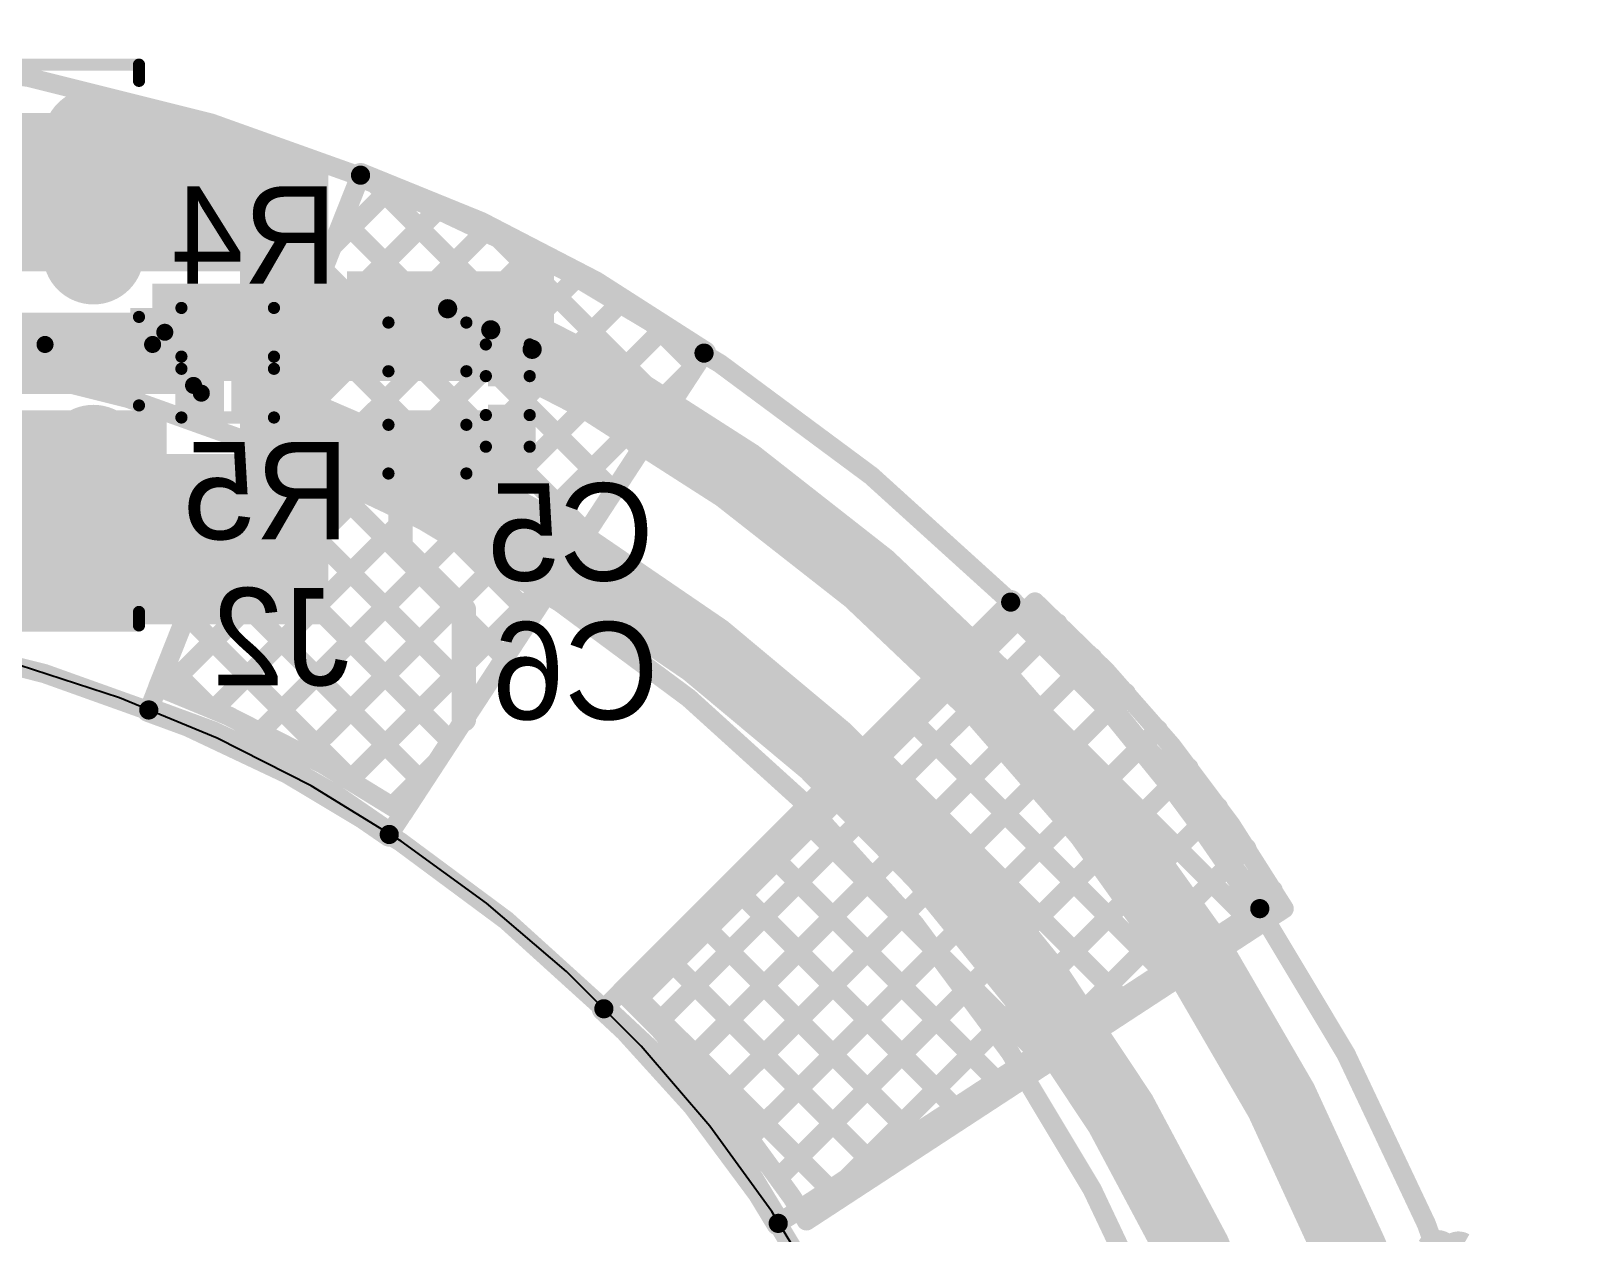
# Model space of a CAD drawing. Header units: millimetres. Extents: x 4.9 to 6.5, y 3.15 to 4.73.
# Drawn here: x 5.851 to 6.488, y 4.24 to 4.734 of the extents above; entities that cross this region are included whole.
import ezdxf

# ---------------------------------------------------------------- set-up
doc = ezdxf.new("R2010")
doc.units = ezdxf.units.MM
doc.header["$MEASUREMENT"] = 0
for name, color, linetype in [('BottomLayer', 5, 'Continuous'), ('BottomOverlay', 54, 'Continuous'), ('BottomPaste', 16, 'Continuous'), ('BottomSolder', 6, 'Continuous'), ('Mechanical1', 6, 'Continuous'), ('Mechanical13', 56, 'Continuous'), ('Mechanical2', 216, 'Continuous'), ('MultiLayer', 9, 'Continuous'), ('PadHoleLayer', 156, 'Continuous'), ('TopLayer', 1, 'Continuous'), ('TopOverlay', 2, 'Continuous'), ('TopSolder', 216, 'Continuous'), ('ViaHoleLayer', 16, 'Continuous')]:
    doc.layers.add(name, color=color, linetype=linetype)

# ---------------------------------------------------------------- blocks, each defined once
blk = doc.blocks.new('R___0201_B_3')
at = {"layer": 'BottomLayer'}
for points in [[(-0.01614, -0.00728), (-0.00551, -0.00728), (-0.01614, 0.00728), (-0.00551, 0.00728)], [(0.00551, -0.00728), (0.01614, -0.00728), (0.00551, 0.00728), (0.01614, 0.00728)]]:
    blk.add_solid(points, dxfattribs=at)
at = {"layer": 'BottomOverlay', "const_width": 0.005}
for points in [[(0.019, 0.01), (-0.019, 0.01)], [(-0.019, 0.01), (-0.019, -0.01)], [(0.019, 0.01), (0.019, -0.01)], [(0.019, -0.01), (-0.019, -0.01)]]:
    blk.add_lwpolyline(points, dxfattribs=at)
at = {"layer": 'BottomOverlay', "const_width": 0.0025}
for points in [[(-0.02025, 0.01, 1), (-0.01775, 0.01, 1)], [(-0.02025, 0.01, 1), (-0.01775, 0.01, 1)], [(0.01775, 0.01, 1), (0.02025, 0.01, 1)], [(0.01775, 0.01, 1), (0.02025, 0.01, 1)], [(-0.02025, -0.01, 1), (-0.01775, -0.01, 1)], [(-0.02025, -0.01, 1), (-0.01775, -0.01, 1)], [(0.01775, -0.01, 1), (0.02025, -0.01, 1)], [(0.01775, -0.01, 1), (0.02025, -0.01, 1)]]:
    blk.add_lwpolyline(points, format="xyb", close=True, dxfattribs=at)
at = {"layer": 'BottomPaste'}
for points in [[(-0.01614, -0.00728), (-0.00551, -0.00728), (-0.01614, 0.00728), (-0.00551, 0.00728)], [(0.00551, -0.00728), (0.01614, -0.00728), (0.00551, 0.00728), (0.01614, 0.00728)]]:
    blk.add_solid(points, dxfattribs=at)
at = {"layer": 'BottomSolder'}
for points in [[(-0.02014, -0.01128), (-0.00151, -0.01128), (-0.02014, 0.01128), (-0.00151, 0.01128)], [(0.00151, -0.01128), (0.02014, -0.01128), (0.00151, 0.01128), (0.02014, 0.01128)]]:
    blk.add_solid(points, dxfattribs=at)
blk = doc.blocks.new('R___0201_B_4')
at = {"layer": 'BottomLayer'}
for points in [[(-0.01614, -0.00728), (-0.00551, -0.00728), (-0.01614, 0.00728), (-0.00551, 0.00728)], [(0.00551, -0.00728), (0.01614, -0.00728), (0.00551, 0.00728), (0.01614, 0.00728)]]:
    blk.add_solid(points, dxfattribs=at)
at = {"layer": 'BottomOverlay', "const_width": 0.005}
for points in [[(0.019, 0.01), (-0.019, 0.01)], [(-0.019, 0.01), (-0.019, -0.01)], [(0.019, 0.01), (0.019, -0.01)], [(0.019, -0.01), (-0.019, -0.01)]]:
    blk.add_lwpolyline(points, dxfattribs=at)
at = {"layer": 'BottomOverlay', "const_width": 0.0025}
for points in [[(-0.02025, 0.01, 1), (-0.01775, 0.01, 1)], [(-0.02025, 0.01, 1), (-0.01775, 0.01, 1)], [(0.01775, 0.01, 1), (0.02025, 0.01, 1)], [(0.01775, 0.01, 1), (0.02025, 0.01, 1)], [(-0.02025, -0.01, 1), (-0.01775, -0.01, 1)], [(-0.02025, -0.01, 1), (-0.01775, -0.01, 1)], [(0.01775, -0.01, 1), (0.02025, -0.01, 1)], [(0.01775, -0.01, 1), (0.02025, -0.01, 1)]]:
    blk.add_lwpolyline(points, format="xyb", close=True, dxfattribs=at)
at = {"layer": 'BottomPaste'}
for points in [[(-0.01614, -0.00728), (-0.00551, -0.00728), (-0.01614, 0.00728), (-0.00551, 0.00728)], [(0.00551, -0.00728), (0.01614, -0.00728), (0.00551, 0.00728), (0.01614, 0.00728)]]:
    blk.add_solid(points, dxfattribs=at)
at = {"layer": 'BottomSolder'}
for points in [[(-0.02014, -0.01128), (-0.00151, -0.01128), (-0.02014, 0.01128), (-0.00151, 0.01128)], [(0.00151, -0.01128), (0.02014, -0.01128), (0.00151, 0.01128), (0.02014, 0.01128)]]:
    blk.add_solid(points, dxfattribs=at)
blk = doc.blocks.new('2305018_2_B_8')
at = {"layer": 'BottomLayer', "const_width": 0.03346}
for points in [[(-0.1752, 0.09055), (-0.1752, 0.04331)], [(0.1752, 0.09055), (0.1752, 0.04331)], [(-0.1752, -0.03937), (-0.1752, -0.07874)], [(0.1752, -0.03937), (0.1752, -0.07874)]]:
    blk.add_lwpolyline(points, dxfattribs=at)
at = {"layer": 'BottomLayer', "const_width": 0.01673}
for points in [[(-0.18356, 0.09055, 1), (-0.16683, 0.09055, 1)], [(0.16683, 0.09055, 1), (0.18356, 0.09055, 1)], [(-0.18356, 0.04331, 1), (-0.16683, 0.04331, 1)], [(0.16683, 0.04331, 1), (0.18356, 0.04331, 1)], [(-0.18356, -0.03937, 1), (-0.16683, -0.03937, 1)], [(0.16683, -0.03937, 1), (0.18356, -0.03937, 1)], [(-0.18356, -0.07874, 1), (-0.16683, -0.07874, 1)], [(0.16683, -0.07874, 1), (0.18356, -0.07874, 1)]]:
    blk.add_lwpolyline(points, format="xyb", close=True, dxfattribs=at)
at = {"layer": 'BottomLayer'}
for points in [[(-0.12303, -0.03248), (-0.11319, -0.03248), (-0.12303, -0.00295), (-0.11319, -0.00295)], [(-0.10335, -0.03248), (-0.0935, -0.03248), (-0.10335, -0.00295), (-0.0935, -0.00295)], [(-0.08366, -0.03248), (-0.07382, -0.03248), (-0.08366, -0.00295), (-0.07382, -0.00295)], [(-0.06398, -0.03248), (-0.05413, -0.03248), (-0.06398, -0.00295), (-0.05413, -0.00295)], [(-0.04429, -0.03248), (-0.03445, -0.03248), (-0.04429, -0.00295), (-0.03445, -0.00295)], [(-0.02461, -0.03248), (-0.01476, -0.03248), (-0.02461, -0.00295), (-0.01476, -0.00295)], [(0.01476, -0.03248), (0.02461, -0.03248), (0.01476, -0.00295), (0.02461, -0.00295)], [(0.03445, -0.03248), (0.04429, -0.03248), (0.03445, -0.00295), (0.04429, -0.00295)], [(0.05413, -0.03248), (0.06398, -0.03248), (0.05413, -0.00295), (0.06398, -0.00295)], [(0.07382, -0.03248), (0.08366, -0.03248), (0.07382, -0.00295), (0.08366, -0.00295)], [(0.0935, -0.03248), (0.10335, -0.03248), (0.0935, -0.00295), (0.10335, -0.00295)], [(0.11319, -0.03248), (0.12303, -0.03248), (0.11319, -0.00295), (0.12303, -0.00295)], [(-0.14567, -0.08169), (-0.13386, -0.08169), (-0.14567, -0.05217), (-0.13386, -0.05217)], [(-0.125, -0.08169), (-0.11516, -0.08169), (-0.125, -0.05217), (-0.11516, -0.05217)], [(-0.0935, -0.08169), (-0.08366, -0.08169), (-0.0935, -0.05217), (-0.08366, -0.05217)], [(-0.07382, -0.08169), (-0.06398, -0.08169), (-0.07382, -0.05217), (-0.06398, -0.05217)], [(-0.05413, -0.08169), (-0.04429, -0.08169), (-0.05413, -0.05217), (-0.04429, -0.05217)], [(-0.03445, -0.08169), (-0.02461, -0.08169), (-0.03445, -0.05217), (-0.02461, -0.05217)], [(-0.01476, -0.08169), (-0.00492, -0.08169), (-0.01476, -0.05217), (-0.00492, -0.05217)], [(0.00492, -0.08169), (0.01476, -0.08169), (0.00492, -0.05217), (0.01476, -0.05217)], [(0.02461, -0.08169), (0.03445, -0.08169), (0.02461, -0.05217), (0.03445, -0.05217)], [(0.04429, -0.08169), (0.05413, -0.08169), (0.04429, -0.05217), (0.05413, -0.05217)], [(0.06398, -0.08169), (0.07382, -0.08169), (0.06398, -0.05217), (0.07382, -0.05217)], [(0.08366, -0.08169), (0.0935, -0.08169), (0.08366, -0.05217), (0.0935, -0.05217)], [(0.11516, -0.08169), (0.125, -0.08169), (0.11516, -0.05217), (0.125, -0.05217)], [(0.13386, -0.08169), (0.14567, -0.08169), (0.13386, -0.05217), (0.14567, -0.05217)]]:
    blk.add_solid(points, dxfattribs=at)
at = {"layer": 'BottomOverlay', "const_width": 0.005}
for points in [[(-0.1939, 0.12106), (0.1939, 0.12106)], [(-0.1939, 0.11442), (-0.1939, 0.12106)], [(0.1939, 0.11442), (0.1939, 0.12106)], [(-0.1939, -0.01889), (-0.1939, 0.01747)], [(0.1939, -0.01889), (0.1939, 0.01747)], [(-0.1939, -0.10925), (-0.1939, -0.10372)], [(0.1939, -0.10925), (0.1939, -0.10372)], [(-0.1939, -0.10925), (0.1939, -0.10925)]]:
    blk.add_lwpolyline(points, dxfattribs=at)
at = {"layer": 'BottomOverlay'}
for points, const_width in [([(-0.19515, 0.12106, 1), (-0.19265, 0.12106, 1)], 0.0025), ([(-0.19515, 0.12106, 1), (-0.19265, 0.12106, 1)], 0.0025), ([(0.19265, 0.12106, 1), (0.19515, 0.12106, 1)], 0.0025), ([(0.19265, 0.12106, 1), (0.19515, 0.12106, 1)], 0.0025), ([(-0.19515, 0.11442, 1), (-0.19265, 0.11442, 1)], 0.0025), ([(0.19265, 0.11442, 1), (0.19515, 0.11442, 1)], 0.0025), ([(-0.19515, 0.01747, 1), (-0.19265, 0.01747, 1)], 0.0025), ([(0.19265, 0.01747, 1), (0.19515, 0.01747, 1)], 0.0025), ([(-0.19515, -0.01889, 1), (-0.19265, -0.01889, 1)], 0.0025), ([(0.19265, -0.01889, 1), (0.19515, -0.01889, 1)], 0.0025), ([(-0.19515, -0.10372, 1), (-0.19265, -0.10372, 1)], 0.0025), ([(0.19265, -0.10372, 1), (0.19515, -0.10372, 1)], 0.0025), ([(-0.19515, -0.10925, 1), (-0.19265, -0.10925, 1)], 0.0025), ([(-0.19515, -0.10925, 1), (-0.19265, -0.10925, 1)], 0.0025), ([(0.19265, -0.10925, 1), (0.19515, -0.10925, 1)], 0.0025), ([(0.19265, -0.10925, 1), (0.19515, -0.10925, 1)], 0.0025), ([(-0.11752, -0.12724, 1), (-0.12539, -0.12724, 1)], 0.00787), ([(-0.12736, -0.12724, 1), (-0.12343, -0.12724, 1)], 0.00394), ([(-0.11949, -0.12724, 1), (-0.11555, -0.12724, 1)], 0.00394)]:
    blk.add_lwpolyline(points, format="xyb", close=True, dxfattribs=dict(at, const_width=const_width))
at = {"layer": 'BottomPaste'}
for points in [[(-0.12303, -0.03248), (-0.11319, -0.03248), (-0.12303, -0.00295), (-0.11319, -0.00295)], [(-0.10335, -0.03248), (-0.0935, -0.03248), (-0.10335, -0.00295), (-0.0935, -0.00295)], [(-0.08366, -0.03248), (-0.07382, -0.03248), (-0.08366, -0.00295), (-0.07382, -0.00295)], [(-0.06398, -0.03248), (-0.05413, -0.03248), (-0.06398, -0.00295), (-0.05413, -0.00295)], [(-0.04429, -0.03248), (-0.03445, -0.03248), (-0.04429, -0.00295), (-0.03445, -0.00295)], [(-0.02461, -0.03248), (-0.01476, -0.03248), (-0.02461, -0.00295), (-0.01476, -0.00295)], [(0.01476, -0.03248), (0.02461, -0.03248), (0.01476, -0.00295), (0.02461, -0.00295)], [(0.03445, -0.03248), (0.04429, -0.03248), (0.03445, -0.00295), (0.04429, -0.00295)], [(0.05413, -0.03248), (0.06398, -0.03248), (0.05413, -0.00295), (0.06398, -0.00295)], [(0.07382, -0.03248), (0.08366, -0.03248), (0.07382, -0.00295), (0.08366, -0.00295)], [(0.0935, -0.03248), (0.10335, -0.03248), (0.0935, -0.00295), (0.10335, -0.00295)], [(0.11319, -0.03248), (0.12303, -0.03248), (0.11319, -0.00295), (0.12303, -0.00295)], [(-0.14567, -0.08169), (-0.13386, -0.08169), (-0.14567, -0.05217), (-0.13386, -0.05217)], [(-0.125, -0.08169), (-0.11516, -0.08169), (-0.125, -0.05217), (-0.11516, -0.05217)], [(-0.0935, -0.08169), (-0.08366, -0.08169), (-0.0935, -0.05217), (-0.08366, -0.05217)], [(-0.07382, -0.08169), (-0.06398, -0.08169), (-0.07382, -0.05217), (-0.06398, -0.05217)], [(-0.05413, -0.08169), (-0.04429, -0.08169), (-0.05413, -0.05217), (-0.04429, -0.05217)], [(-0.03445, -0.08169), (-0.02461, -0.08169), (-0.03445, -0.05217), (-0.02461, -0.05217)], [(-0.01476, -0.08169), (-0.00492, -0.08169), (-0.01476, -0.05217), (-0.00492, -0.05217)], [(0.00492, -0.08169), (0.01476, -0.08169), (0.00492, -0.05217), (0.01476, -0.05217)], [(0.02461, -0.08169), (0.03445, -0.08169), (0.02461, -0.05217), (0.03445, -0.05217)], [(0.04429, -0.08169), (0.05413, -0.08169), (0.04429, -0.05217), (0.05413, -0.05217)], [(0.06398, -0.08169), (0.07382, -0.08169), (0.06398, -0.05217), (0.07382, -0.05217)], [(0.08366, -0.08169), (0.0935, -0.08169), (0.08366, -0.05217), (0.0935, -0.05217)], [(0.11516, -0.08169), (0.125, -0.08169), (0.11516, -0.05217), (0.125, -0.05217)], [(0.13386, -0.08169), (0.14567, -0.08169), (0.13386, -0.05217), (0.14567, -0.05217)]]:
    blk.add_solid(points, dxfattribs=at)
at = {"layer": 'BottomSolder', "const_width": 0.04146}
for points in [[(-0.1752, 0.09055), (-0.1752, 0.04331)], [(0.1752, 0.09055), (0.1752, 0.04331)], [(-0.1752, -0.03937), (-0.1752, -0.07874)], [(0.1752, -0.03937), (0.1752, -0.07874)]]:
    blk.add_lwpolyline(points, dxfattribs=at)
at = {"layer": 'BottomSolder', "const_width": 0.02073}
for points in [[(-0.18556, 0.09055, 1), (-0.16483, 0.09055, 1)], [(0.16483, 0.09055, 1), (0.18556, 0.09055, 1)], [(-0.18556, 0.04331, 1), (-0.16483, 0.04331, 1)], [(0.16483, 0.04331, 1), (0.18556, 0.04331, 1)], [(-0.18556, -0.03937, 1), (-0.16483, -0.03937, 1)], [(0.16483, -0.03937, 1), (0.18556, -0.03937, 1)], [(-0.18556, -0.07874, 1), (-0.16483, -0.07874, 1)], [(0.16483, -0.07874, 1), (0.18556, -0.07874, 1)]]:
    blk.add_lwpolyline(points, format="xyb", close=True, dxfattribs=at)
at = {"layer": 'BottomSolder'}
for points in [[(-0.12703, -0.03648), (-0.10919, -0.03648), (-0.12703, 0.00105), (-0.10919, 0.00105)], [(-0.10735, -0.03648), (-0.0895, -0.03648), (-0.10735, 0.00105), (-0.0895, 0.00105)], [(-0.08766, -0.03648), (-0.06982, -0.03648), (-0.08766, 0.00105), (-0.06982, 0.00105)], [(-0.06798, -0.03648), (-0.05013, -0.03648), (-0.06798, 0.00105), (-0.05013, 0.00105)], [(-0.04829, -0.03648), (-0.03045, -0.03648), (-0.04829, 0.00105), (-0.03045, 0.00105)], [(-0.02861, -0.03648), (-0.01076, -0.03648), (-0.02861, 0.00105), (-0.01076, 0.00105)], [(0.01076, -0.03648), (0.02861, -0.03648), (0.01076, 0.00105), (0.02861, 0.00105)], [(0.03045, -0.03648), (0.04829, -0.03648), (0.03045, 0.00105), (0.04829, 0.00105)], [(0.05013, -0.03648), (0.06798, -0.03648), (0.05013, 0.00105), (0.06798, 0.00105)], [(0.06982, -0.03648), (0.08766, -0.03648), (0.06982, 0.00105), (0.08766, 0.00105)], [(0.0895, -0.03648), (0.10735, -0.03648), (0.0895, 0.00105), (0.10735, 0.00105)], [(0.10919, -0.03648), (0.12703, -0.03648), (0.10919, 0.00105), (0.12703, 0.00105)], [(-0.14967, -0.08569), (-0.12986, -0.08569), (-0.14967, -0.04817), (-0.12986, -0.04817)], [(-0.129, -0.08569), (-0.11116, -0.08569), (-0.129, -0.04817), (-0.11116, -0.04817)], [(-0.0975, -0.08569), (-0.07966, -0.08569), (-0.0975, -0.04817), (-0.07966, -0.04817)], [(-0.07782, -0.08569), (-0.05998, -0.08569), (-0.07782, -0.04817), (-0.05998, -0.04817)], [(-0.05813, -0.08569), (-0.04029, -0.08569), (-0.05813, -0.04817), (-0.04029, -0.04817)], [(-0.03845, -0.08569), (-0.02061, -0.08569), (-0.03845, -0.04817), (-0.02061, -0.04817)], [(-0.01876, -0.08569), (-0.00092, -0.08569), (-0.01876, -0.04817), (-0.00092, -0.04817)], [(0.00092, -0.08569), (0.01876, -0.08569), (0.00092, -0.04817), (0.01876, -0.04817)], [(0.02061, -0.08569), (0.03845, -0.08569), (0.02061, -0.04817), (0.03845, -0.04817)], [(0.04029, -0.08569), (0.05813, -0.08569), (0.04029, -0.04817), (0.05813, -0.04817)], [(0.05998, -0.08569), (0.07782, -0.08569), (0.05998, -0.04817), (0.07782, -0.04817)], [(0.07966, -0.08569), (0.0975, -0.08569), (0.07966, -0.04817), (0.0975, -0.04817)], [(0.11116, -0.08569), (0.129, -0.08569), (0.11116, -0.04817), (0.129, -0.04817)], [(0.12986, -0.08569), (0.14967, -0.08569), (0.12986, -0.04817), (0.14967, -0.04817)]]:
    blk.add_solid(points, dxfattribs=at)
at = {"layer": 'Mechanical13', "const_width": 0.005}
blk.add_lwpolyline([(-0.1939, -0.10925), (0.1939, -0.10925)], dxfattribs=at)
at = {"layer": 'Mechanical13', "const_width": 0.0025}
for points in [[(-0.19515, -0.10925, 1), (-0.19265, -0.10925, 1)], [(0.19265, -0.10925, 1), (0.19515, -0.10925, 1)]]:
    blk.add_lwpolyline(points, format="xyb", close=True, dxfattribs=at)
at = {"layer": 'MultiLayer', "const_width": 0.03346}
for points in [[(-0.1752, 0.09055), (-0.1752, 0.04331)], [(0.1752, 0.09055), (0.1752, 0.04331)], [(-0.1752, -0.03937), (-0.1752, -0.07874)], [(0.1752, -0.03937), (0.1752, -0.07874)]]:
    blk.add_lwpolyline(points, dxfattribs=at)
at = {"layer": 'MultiLayer', "const_width": 0.01673}
for points in [[(-0.18356, 0.09055, 1), (-0.16683, 0.09055, 1)], [(0.16683, 0.09055, 1), (0.18356, 0.09055, 1)], [(-0.18356, 0.04331, 1), (-0.16683, 0.04331, 1)], [(0.16683, 0.04331, 1), (0.18356, 0.04331, 1)], [(-0.18356, -0.03937, 1), (-0.16683, -0.03937, 1)], [(0.16683, -0.03937, 1), (0.18356, -0.03937, 1)], [(-0.18356, -0.07874, 1), (-0.16683, -0.07874, 1)], [(0.16683, -0.07874, 1), (0.18356, -0.07874, 1)]]:
    blk.add_lwpolyline(points, format="xyb", close=True, dxfattribs=at)
at = {"layer": 'PadHoleLayer', "const_width": 0.00443}
for points in [[(-0.16855, 0.08834), (-0.16855, 0.04552, -1), (-0.18184, 0.04552), (-0.18184, 0.08834, -1)], [(0.18184, 0.08834), (0.18184, 0.04552, -1), (0.16855, 0.04552), (0.16855, 0.08834, -1)], [(-0.16855, -0.04158), (-0.16855, -0.07653, -1), (-0.18184, -0.07653), (-0.18184, -0.04158, -1)], [(0.18184, -0.04158), (0.18184, -0.07653, -1), (0.16855, -0.07653), (0.16855, -0.04158, -1)]]:
    blk.add_lwpolyline(points, format="xyb", close=True, dxfattribs=at)
at = {"layer": 'TopLayer', "const_width": 0.03346}
for points in [[(-0.1752, 0.09055), (-0.1752, 0.04331)], [(0.1752, 0.09055), (0.1752, 0.04331)], [(-0.1752, -0.03937), (-0.1752, -0.07874)], [(0.1752, -0.03937), (0.1752, -0.07874)]]:
    blk.add_lwpolyline(points, dxfattribs=at)
at = {"layer": 'TopLayer', "const_width": 0.01673}
for points in [[(-0.18356, 0.09055, 1), (-0.16683, 0.09055, 1)], [(0.16683, 0.09055, 1), (0.18356, 0.09055, 1)], [(-0.18356, 0.04331, 1), (-0.16683, 0.04331, 1)], [(0.16683, 0.04331, 1), (0.18356, 0.04331, 1)], [(-0.18356, -0.03937, 1), (-0.16683, -0.03937, 1)], [(0.16683, -0.03937, 1), (0.18356, -0.03937, 1)], [(-0.18356, -0.07874, 1), (-0.16683, -0.07874, 1)], [(0.16683, -0.07874, 1), (0.18356, -0.07874, 1)]]:
    blk.add_lwpolyline(points, format="xyb", close=True, dxfattribs=at)
at = {"layer": 'TopSolder', "const_width": 0.04146}
for points in [[(-0.1752, 0.09055), (-0.1752, 0.04331)], [(0.1752, 0.09055), (0.1752, 0.04331)], [(-0.1752, -0.03937), (-0.1752, -0.07874)], [(0.1752, -0.03937), (0.1752, -0.07874)]]:
    blk.add_lwpolyline(points, dxfattribs=at)
at = {"layer": 'TopSolder', "const_width": 0.02073}
for points in [[(-0.18556, 0.09055, 1), (-0.16483, 0.09055, 1)], [(0.16483, 0.09055, 1), (0.18556, 0.09055, 1)], [(-0.18556, 0.04331, 1), (-0.16483, 0.04331, 1)], [(0.16483, 0.04331, 1), (0.18556, 0.04331, 1)], [(-0.18556, -0.03937, 1), (-0.16483, -0.03937, 1)], [(0.16483, -0.03937, 1), (0.18556, -0.03937, 1)], [(-0.18556, -0.07874, 1), (-0.16483, -0.07874, 1)], [(0.16483, -0.07874, 1), (0.18556, -0.07874, 1)]]:
    blk.add_lwpolyline(points, format="xyb", close=True, dxfattribs=at)
blk = doc.blocks.new('C__0402_B_10')
at = {"layer": 'BottomLayer'}
for points in [[(-0.0275, 0.0125), (-0.0275, -0.0125), (-0.0095, 0.0125), (-0.0095, -0.0125)], [(0.0095, 0.0125), (0.0095, -0.0125), (0.0275, 0.0125), (0.0275, -0.0125)]]:
    blk.add_solid(points, dxfattribs=at)
at = {"layer": 'BottomOverlay', "const_width": 0.005}
for points in [[(-0.031, 0.016), (-0.031, -0.016)], [(-0.031, 0.016), (-0.011, 0.016)], [(0.011, 0.016), (0.031, 0.016)], [(0.031, 0.016), (0.031, -0.016)], [(-0.031, -0.016), (-0.011, -0.016)], [(0.011, -0.016), (0.031, -0.016)]]:
    blk.add_lwpolyline(points, dxfattribs=at)
at = {"layer": 'BottomOverlay', "const_width": 0.0025}
for points in [[(-0.03225, 0.016, 1), (-0.02975, 0.016, 1)], [(-0.03225, 0.016, 1), (-0.02975, 0.016, 1)], [(-0.01225, 0.016, 1), (-0.00975, 0.016, 1)], [(0.00975, 0.016, 1), (0.01225, 0.016, 1)], [(0.02975, 0.016, 1), (0.03225, 0.016, 1)], [(0.02975, 0.016, 1), (0.03225, 0.016, 1)], [(-0.03225, -0.016, 1), (-0.02975, -0.016, 1)], [(-0.03225, -0.016, 1), (-0.02975, -0.016, 1)], [(-0.01225, -0.016, 1), (-0.00975, -0.016, 1)], [(0.00975, -0.016, 1), (0.01225, -0.016, 1)], [(0.02975, -0.016, 1), (0.03225, -0.016, 1)], [(0.02975, -0.016, 1), (0.03225, -0.016, 1)]]:
    blk.add_lwpolyline(points, format="xyb", close=True, dxfattribs=at)
at = {"layer": 'BottomPaste'}
for points in [[(-0.0275, 0.0125), (-0.0275, -0.0125), (-0.0095, 0.0125), (-0.0095, -0.0125)], [(0.0095, 0.0125), (0.0095, -0.0125), (0.0275, 0.0125), (0.0275, -0.0125)]]:
    blk.add_solid(points, dxfattribs=at)
at = {"layer": 'BottomSolder'}
for points in [[(-0.02986, 0.01486), (-0.02986, -0.01486), (-0.00714, 0.01486), (-0.00714, -0.01486)], [(0.00714, 0.01486), (0.00714, -0.01486), (0.02986, 0.01486), (0.02986, -0.01486)]]:
    blk.add_solid(points, dxfattribs=at)
blk = doc.blocks.new('CAP_0201_B_11')
at = {"layer": 'BottomLayer'}
for points in [[(-0.01772, -0.00591), (-0.00591, -0.00591), (-0.01772, 0.00591), (-0.00591, 0.00591)], [(0.00591, -0.00591), (0.01772, -0.00591), (0.00591, 0.00591), (0.01772, 0.00591)]]:
    blk.add_solid(points, dxfattribs=at)
at = {"layer": 'BottomOverlay', "const_width": 0.005}
for points in [[(-0.008, 0.009), (-0.021, 0.009)], [(-0.021, -0.009), (-0.021, 0.009)], [(0.021, 0.009), (0.008, 0.009)], [(0.021, -0.009), (0.021, 0.009)], [(-0.008, -0.009), (-0.021, -0.009)], [(0.021, -0.009), (0.008, -0.009)]]:
    blk.add_lwpolyline(points, dxfattribs=at)
at = {"layer": 'BottomOverlay', "const_width": 0.0025}
for points in [[(-0.02225, 0.009, 1), (-0.01975, 0.009, 1)], [(-0.02225, 0.009, 1), (-0.01975, 0.009, 1)], [(-0.00925, 0.009, 1), (-0.00675, 0.009, 1)], [(0.00675, 0.009, 1), (0.00925, 0.009, 1)], [(0.01975, 0.009, 1), (0.02225, 0.009, 1)], [(0.01975, 0.009, 1), (0.02225, 0.009, 1)], [(-0.02225, -0.009, 1), (-0.01975, -0.009, 1)], [(-0.02225, -0.009, 1), (-0.01975, -0.009, 1)], [(-0.00925, -0.009, 1), (-0.00675, -0.009, 1)], [(0.00675, -0.009, 1), (0.00925, -0.009, 1)], [(0.01975, -0.009, 1), (0.02225, -0.009, 1)], [(0.01975, -0.009, 1), (0.02225, -0.009, 1)]]:
    blk.add_lwpolyline(points, format="xyb", close=True, dxfattribs=at)
at = {"layer": 'BottomPaste'}
for points in [[(-0.01772, -0.00591), (-0.00591, -0.00591), (-0.01772, 0.00591), (-0.00591, 0.00591)], [(0.00591, -0.00591), (0.01772, -0.00591), (0.00591, 0.00591), (0.01772, 0.00591)]]:
    blk.add_solid(points, dxfattribs=at)
at = {"layer": 'BottomSolder'}
for points in [[(-0.01988, -0.00807), (-0.00374, -0.00807), (-0.01988, 0.00807), (-0.00374, 0.00807)], [(0.00374, -0.00807), (0.01988, -0.00807), (0.00374, 0.00807), (0.01988, 0.00807)]]:
    blk.add_solid(points, dxfattribs=at)

msp = doc.modelspace()

# ---------------------------------------------------------------- linework, layer by layer
at = {"layer": 'BottomLayer'}
for points, const_width in [([(6.02193, 4.61967, -0.575301), (6.14563, 3.374)], 0.03), ([(5.85663, 4.605, -0.414214), (5.84663, 4.615)], 0.007), ([(5.95963, 4.572, -0.552947), (6.18586, 3.4638)], 0.03)]:
    msp.add_lwpolyline(points, format="xyb", dxfattribs=dict(at, const_width=const_width))
for points, const_width in [([(6.01443, 4.61967, 1), (6.02943, 4.61967, 1)], 0.015), ([(6.01799, 4.61967, 1), (6.02587, 4.61967, 1)], 0.00787), ([(6.03569, 4.611, 1), (6.04356, 4.611, 1)], 0.00787), ([(5.90405, 4.61, 1), (5.90755, 4.61, 1)], 0.0035), ([(6.05269, 4.603, 1), (6.06056, 4.603, 1)], 0.00787), ([(5.85488, 4.605, 1), (5.85838, 4.605, 1)], 0.0035), ([(5.85488, 4.605, 1), (5.85838, 4.605, 1)], 0.0035), ([(5.89905, 4.605, 1), (5.90255, 4.605, 1)], 0.0035), ([(5.89905, 4.605, 1), (5.90255, 4.605, 1)], 0.0035), ([(5.91586, 4.58819, 1), (5.91936, 4.58819, 1)], 0.0035), ([(5.91586, 4.58819, 1), (5.91936, 4.58819, 1)], 0.0035), ([(5.91905, 4.585, 1), (5.92255, 4.585, 1)], 0.0035), ([(5.95213, 4.572, 1), (5.96713, 4.572, 1)], 0.015)]:
    msp.add_lwpolyline(points, format="xyb", close=True, dxfattribs=dict(at, const_width=const_width))
at = {"layer": 'BottomLayer', "const_width": 0.007}
for points in [[(5.9008, 4.605), (5.9058, 4.61)], [(5.85663, 4.605), (5.9008, 4.605)], [(5.84065, 4.58819), (5.91761, 4.58819)], [(5.91761, 4.58819), (5.9208, 4.585)]]:
    msp.add_lwpolyline(points, dxfattribs=at)
at = {"layer": 'BottomLayer'}
for points in [[(5.82163, 4.635), (5.90163, 4.635), (5.82163, 4.7), (5.90163, 4.7)], [(5.88838, 4.6788), (5.95399, 4.63779), (5.90163, 4.7), (5.96724, 4.65899)], [(5.89582, 4.68031), (5.96709, 4.65928), (5.90163, 4.7), (5.9729, 4.67897)], [(5.89324, 4.67102), (5.9664, 4.65336), (5.89847, 4.69266), (5.97163, 4.675)], [(5.85163, 4.635), (5.9729, 4.635), (5.85163, 4.67897), (5.9729, 4.67897)], [(5.93663, 4.49), (5.9729, 4.49), (5.93663, 4.63779), (5.9729, 4.63779)], [(5.98063, 4.59), (6.06563, 4.59), (5.98063, 4.635), (6.06563, 4.635)], [(5.89163, 4.6), (5.9208, 4.6), (5.89163, 4.62), (5.9208, 4.62)], [(5.81163, 4.537), (5.90663, 4.537), (5.81163, 4.578), (5.90663, 4.578)], [(5.98663, 4.544), (6.05363, 4.544), (5.98663, 4.578), (6.05363, 4.578)], [(5.81163, 4.49), (5.97163, 4.49), (5.81163, 4.56), (5.97163, 4.56)]]:
    msp.add_solid(points, dxfattribs=at)
at = {"layer": 'BottomOverlay'}
for points, const_width in [([(6.00263, 4.522), (6.00263, 4.541)], 0.01), ([(6.00263, 4.522), (6.02863, 4.496)], 0.01), ([(6.09827, 4.33438), (6.26307, 4.49918)], 0.008), ([(6.02863, 4.451), (6.02863, 4.496)], 0.01), ([(6.25596, 4.49207), (6.35003, 4.39799)], 0.008), ([(6.10728, 4.32537), (6.27244, 4.49053)], 0.008), ([(6.12043, 4.31024), (6.2867, 4.47651)], 0.008), ([(6.24181, 4.47792), (6.35393, 4.36581)], 0.008), ([(6.13346, 4.29498), (6.30043, 4.46195)], 0.008), ([(6.13346, 4.29498), (6.30043, 4.46195)], 0.008), ([(6.22767, 4.46378), (6.33682, 4.35463)], 0.008), ([(6.21353, 4.44964), (6.31972, 4.34345)], 0.008), ([(6.14572, 4.27895), (6.31362, 4.44685)], 0.008), ([(6.19939, 4.4355), (6.30262, 4.33227)], 0.008), ([(6.15762, 4.26257), (6.32625, 4.43121)], 0.008), ([(6.18525, 4.42136), (6.28551, 4.32109)], 0.008), ([(6.16893, 4.2456), (6.33834, 4.41501)], 0.008), ([(6.1711, 4.40721), (6.26841, 4.30991)], 0.008), ([(6.24851, 4.29689), (6.34986, 4.39825)], 0.008), ([(6.15696, 4.39307), (6.25131, 4.29872)], 0.008), ([(6.14282, 4.37893), (6.23421, 4.28754)], 0.008), ([(6.3302, 4.3503), (6.36081, 4.38091)], 0.008), ([(6.16925, 4.24508), (6.36534, 4.37328)], 0.008), ([(6.12868, 4.36479), (6.2171, 4.27636)], 0.008), ([(6.11454, 4.35065), (6.2, 4.26518)], 0.008), ([(6.09827, 4.33438), (6.1086, 4.32404)], 0.008), ([(6.10039, 4.3365), (6.1829, 4.254)], 0.008), ([(6.10915, 4.32345), (6.13727, 4.29052)], 0.008), ([(6.13777, 4.28989), (6.16323, 4.25485)], 0.008), ([(6.16367, 4.25418), (6.16925, 4.24508)], 0.008)]:
    msp.add_lwpolyline(points, dxfattribs=dict(at, const_width=const_width))
for points, const_width in [([(6.00013, 4.541, 1), (6.00513, 4.541, 1)], 0.005), ([(6.00013, 4.522, 1), (6.00513, 4.522, 1)], 0.005), ([(6.00013, 4.522, 1), (6.00513, 4.522, 1)], 0.005), ([(6.26107, 4.49918, 1), (6.26507, 4.49918, 1)], 0.004), ([(6.26107, 4.49918, 1), (6.26507, 4.49918, 1)], 0.004), ([(6.02613, 4.496, 1), (6.03113, 4.496, 1)], 0.005), ([(6.02613, 4.496, 1), (6.03113, 4.496, 1)], 0.005), ([(6.25396, 4.49207, 1), (6.25796, 4.49207, 1)], 0.004), ([(6.27044, 4.49053, 1), (6.27444, 4.49053, 1)], 0.004), ([(6.23982, 4.47792, 1), (6.24381, 4.47792, 1)], 0.004), ([(6.2847, 4.47651, 1), (6.2887, 4.47651, 1)], 0.004), ([(6.22567, 4.46378, 1), (6.22967, 4.46378, 1)], 0.004), ([(6.29843, 4.46195, 1), (6.30243, 4.46195, 1)], 0.004), ([(6.29843, 4.46195, 1), (6.30243, 4.46195, 1)], 0.004), ([(6.02613, 4.451, 1), (6.03113, 4.451, 1)], 0.005), ([(6.21153, 4.44964, 1), (6.21553, 4.44964, 1)], 0.004), ([(6.31162, 4.44685, 1), (6.31562, 4.44685, 1)], 0.004), ([(6.19739, 4.4355, 1), (6.20139, 4.4355, 1)], 0.004), ([(6.32425, 4.43121, 1), (6.32825, 4.43121, 1)], 0.004), ([(6.18325, 4.42136, 1), (6.18725, 4.42136, 1)], 0.004), ([(6.33634, 4.41501, 1), (6.34034, 4.41501, 1)], 0.004), ([(6.1691, 4.40721, 1), (6.1731, 4.40721, 1)], 0.004), ([(6.34786, 4.39825, 1), (6.35186, 4.39825, 1)], 0.004), ([(6.34803, 4.39799, 1), (6.35203, 4.39799, 1)], 0.004), ([(6.15496, 4.39307, 1), (6.15896, 4.39307, 1)], 0.004), ([(6.14082, 4.37893, 1), (6.14482, 4.37893, 1)], 0.004), ([(6.35881, 4.38091, 1), (6.36281, 4.38091, 1)], 0.004), ([(6.36334, 4.37328, 1), (6.36734, 4.37328, 1)], 0.004), ([(6.36334, 4.37328, 1), (6.36734, 4.37328, 1)], 0.004), ([(6.12668, 4.36479, 1), (6.13068, 4.36479, 1)], 0.004), ([(6.35193, 4.36581, 1), (6.35593, 4.36581, 1)], 0.004), ([(6.33482, 4.35463, 1), (6.33882, 4.35463, 1)], 0.004), ([(6.11254, 4.35065, 1), (6.11654, 4.35065, 1)], 0.004), ([(6.3282, 4.3503, 1), (6.3322, 4.3503, 1)], 0.004), ([(6.31772, 4.34345, 1), (6.32172, 4.34345, 1)], 0.004), ([(6.09627, 4.33438, 1), (6.10027, 4.33438, 1)], 0.004), ([(6.09627, 4.33438, 1), (6.10027, 4.33438, 1)], 0.004), ([(6.09839, 4.3365, 1), (6.10239, 4.3365, 1)], 0.004), ([(6.30062, 4.33227, 1), (6.30462, 4.33227, 1)], 0.004), ([(6.10528, 4.32537, 1), (6.10928, 4.32537, 1)], 0.004), ([(6.1066, 4.32404, 1), (6.1106, 4.32404, 1)], 0.004), ([(6.10715, 4.32345, 1), (6.11115, 4.32345, 1)], 0.004), ([(6.28351, 4.32109, 1), (6.28751, 4.32109, 1)], 0.004), ([(6.11843, 4.31024, 1), (6.12243, 4.31024, 1)], 0.004), ([(6.26641, 4.30991, 1), (6.27041, 4.30991, 1)], 0.004), ([(6.13146, 4.29498, 1), (6.13546, 4.29498, 1)], 0.004), ([(6.13146, 4.29498, 1), (6.13546, 4.29498, 1)], 0.004), ([(6.24651, 4.29689, 1), (6.25051, 4.29689, 1)], 0.004), ([(6.24931, 4.29872, 1), (6.25331, 4.29872, 1)], 0.004), ([(6.13527, 4.29052, 1), (6.13927, 4.29052, 1)], 0.004), ([(6.13577, 4.28989, 1), (6.13977, 4.28989, 1)], 0.004), ([(6.23221, 4.28754, 1), (6.23621, 4.28754, 1)], 0.004), ([(6.14372, 4.27895, 1), (6.14772, 4.27895, 1)], 0.004), ([(6.2151, 4.27636, 1), (6.2191, 4.27636, 1)], 0.004), ([(6.15562, 4.26257, 1), (6.15962, 4.26257, 1)], 0.004), ([(6.198, 4.26518, 1), (6.202, 4.26518, 1)], 0.004), ([(6.16123, 4.25485, 1), (6.16523, 4.25485, 1)], 0.004), ([(6.16167, 4.25418, 1), (6.16567, 4.25418, 1)], 0.004), ([(6.1809, 4.254, 1), (6.1849, 4.254, 1)], 0.004), ([(6.16693, 4.2456, 1), (6.17093, 4.2456, 1)], 0.004), ([(6.16725, 4.24508, 1), (6.17125, 4.24508, 1)], 0.004), ([(6.16725, 4.24508, 1), (6.17125, 4.24508, 1)], 0.004)]:
    msp.add_lwpolyline(points, format="xyb", close=True, dxfattribs=dict(at, const_width=const_width))
at = {"layer": 'BottomOverlay', "const_width": 0.008}
for points in [[(6.26307, 4.49918, -0.077885), (6.36534, 4.37328)], [(6.43267, 4.23422, -0.409642), (6.43947, 4.23604)]]:
    msp.add_lwpolyline(points, format="xyb", dxfattribs=at)
at = {"layer": 'Mechanical1', "const_width": 0.00787}
for points in [[(5.89922, 4.45488), (5.98617, 4.67452)], [(5.89922, 4.45488), (5.98617, 4.67452)], [(5.99795, 4.40374), (6.12721, 4.60145)], [(5.99795, 4.40374), (6.12721, 4.60145)], [(6.08608, 4.33215), (6.25311, 4.49918)], [(6.08608, 4.33215), (6.25311, 4.49918)], [(6.15767, 4.24401), (6.35539, 4.37328)], [(6.15767, 4.24401), (6.35539, 4.37328)]]:
    msp.add_lwpolyline(points, dxfattribs=at)
at = {"layer": 'Mechanical1', "const_width": 0.01}
for points in [[(5.98617, 4.67452, -0.068888), (6.12721, 4.60145)], [(6.25311, 4.49918, -0.057535), (6.35539, 4.37328)], [(5.89922, 4.45488, -0.084125), (5.99795, 4.40374)], [(6.08608, 4.33215, -0.091944), (6.15767, 4.24401)]]:
    msp.add_lwpolyline(points, format="xyb", dxfattribs=at)
at = {"layer": 'Mechanical1'}
for points, const_width in [([(5.98367, 4.67452, 1), (5.98867, 4.67452, 1)], 0.005), ([(5.9842, 4.67452, 1), (5.98814, 4.67452, 1)], 0.00394), ([(5.9842, 4.67452, 1), (5.98814, 4.67452, 1)], 0.00394), ([(6.36563, 3.9424, 1), (5.02704, 3.9424, 1)], 0.00787), ([(6.36563, 3.9424, 1), (5.02704, 3.9424, 1)], 0.00787), ([(6.12471, 4.60145, 1), (6.12971, 4.60145, 1)], 0.005), ([(6.12524, 4.60145, 1), (6.12918, 4.60145, 1)], 0.00394), ([(6.12524, 4.60145, 1), (6.12918, 4.60145, 1)], 0.00394), ([(6.25061, 4.49918, 1), (6.25561, 4.49918, 1)], 0.005), ([(6.25114, 4.49918, 1), (6.25508, 4.49918, 1)], 0.00394), ([(6.25114, 4.49918, 1), (6.25508, 4.49918, 1)], 0.00394), ([(5.89672, 4.45488, 1), (5.90172, 4.45488, 1)], 0.005), ([(5.89725, 4.45488, 1), (5.90119, 4.45488, 1)], 0.00394), ([(5.89725, 4.45488, 1), (5.90119, 4.45488, 1)], 0.00394), ([(5.99545, 4.40374, 1), (6.00045, 4.40374, 1)], 0.005), ([(5.99598, 4.40374, 1), (5.99992, 4.40374, 1)], 0.00394), ([(5.99598, 4.40374, 1), (5.99992, 4.40374, 1)], 0.00394), ([(6.35289, 4.37328, 1), (6.35789, 4.37328, 1)], 0.005), ([(6.35342, 4.37328, 1), (6.35736, 4.37328, 1)], 0.00394), ([(6.35342, 4.37328, 1), (6.35736, 4.37328, 1)], 0.00394), ([(6.08358, 4.33215, 1), (6.08858, 4.33215, 1)], 0.005), ([(6.08411, 4.33215, 1), (6.08805, 4.33215, 1)], 0.00394), ([(6.08411, 4.33215, 1), (6.08805, 4.33215, 1)], 0.00394), ([(6.15517, 4.24401, 1), (6.16017, 4.24401, 1)], 0.005), ([(6.1557, 4.24401, 1), (6.15964, 4.24401, 1)], 0.00394), ([(6.1557, 4.24401, 1), (6.15964, 4.24401, 1)], 0.00394)]:
    msp.add_lwpolyline(points, format="xyb", close=True, dxfattribs=dict(at, const_width=const_width))
at = {"layer": 'Mechanical2', "const_width": 0.00787}
for points in [[(6.48374, 3.9424, 1), (4.90893, 3.9424, 1)], [(6.24752, 3.9424, 1), (5.14515, 3.9424, 1)]]:
    msp.add_lwpolyline(points, format="xyb", close=True, dxfattribs=at)
at = {"layer": 'MultiLayer'}
for p, q in [((5.88726, 4.45991), (5.84606, 4.4733)), ((5.92727, 4.44334), (5.88726, 4.45991)), ((5.96586, 4.42368), (5.92727, 4.44334)), ((6.00279, 4.40105), (5.96586, 4.42368)), ((6.03783, 4.37559), (6.00279, 4.40105)), ((6.07077, 4.34746), (6.03783, 4.37559)), ((6.10139, 4.31683), (6.07077, 4.34746)), ((6.12952, 4.2839), (6.10139, 4.31683)), ((6.15498, 4.24886), (6.12952, 4.2839)), ((6.17761, 4.21193), (6.15498, 4.24886))]:
    msp.add_line(p, q, dxfattribs=at)
at = {"layer": 'MultiLayer', "const_width": 0.00787}
for points in [[(6.01799, 4.61967, 1), (6.02587, 4.61967, 1)], [(6.03569, 4.611, 1), (6.04356, 4.611, 1)], [(6.05269, 4.603, 1), (6.06056, 4.603, 1)]]:
    msp.add_lwpolyline(points, format="xyb", close=True, dxfattribs=at)
at = {"layer": 'TopLayer', "const_width": 0.00787}
for points in [[(6.01799, 4.61967, 1), (6.02587, 4.61967, 1)], [(6.03569, 4.611, 1), (6.04356, 4.611, 1)], [(6.05269, 4.603, 1), (6.06056, 4.603, 1)]]:
    msp.add_lwpolyline(points, format="xyb", close=True, dxfattribs=at)
at = {"layer": 'TopLayer'}
for points in [[(5.90063, 4.599), (6.06563, 4.599), (5.90063, 4.63), (6.06563, 4.63)], [(5.79363, 4.59), (6.06563, 4.59), (5.79363, 4.618), (6.06563, 4.618)]]:
    msp.add_solid(points, dxfattribs=at)
at = {"layer": 'TopOverlay', "const_width": 0.008}
for points in [[(5.903, 4.46443), (5.98617, 4.67452)], [(5.99003, 4.67314), (6.10132, 4.56185)], [(5.97457, 4.64521), (5.99912, 4.66976)], [(5.95603, 4.59839), (6.01928, 4.66164)], [(5.9375, 4.55157), (6.03883, 4.6529)], [(5.97885, 4.65603), (6.09014, 4.54475)], [(6.03831, 4.65314), (6.1125, 4.57895)], [(5.91896, 4.50475), (6.05779, 4.64358)], [(5.90578, 4.46328), (6.07618, 4.63369)], [(5.97083, 4.63577), (6.07896, 4.52765)], [(5.92578, 4.45499), (6.09403, 4.62325)], [(6.10046, 4.61928), (6.12368, 4.59606)], [(5.96281, 4.61551), (6.06777, 4.51054)], [(5.94488, 4.44581), (6.11135, 4.61228)], [(5.94488, 4.44581), (6.11135, 4.61228)], [(6.00366, 4.41247), (6.12721, 4.60145)], [(5.95479, 4.59525), (6.05659, 4.49344)], [(5.96361, 4.43626), (6.1242, 4.59685)], [(5.94677, 4.57498), (6.04541, 4.47634)], [(5.93874, 4.55472), (6.03423, 4.45923)], [(5.93072, 4.53446), (6.02305, 4.44213)], [(5.9227, 4.51419), (6.01187, 4.42503)], [(5.98162, 4.42598), (6.07079, 4.51515)], [(6.09329, 4.33936), (6.25311, 4.49918)], [(5.91468, 4.49393), (5.98424, 4.42437)], [(6.25098, 4.49705), (6.30338, 4.44465)], [(6.10728, 4.32537), (6.26707, 4.48516)], [(6.23683, 4.4829), (6.34999, 4.36975)], [(5.90666, 4.47367), (5.92502, 4.45531)], [(6.12043, 4.31024), (6.28078, 4.47059)], [(6.22269, 4.46876), (6.33289, 4.35857)], [(5.903, 4.46443), (5.93117, 4.45276)], [(6.13346, 4.29498), (6.29409, 4.45562)], [(6.13346, 4.29498), (6.29409, 4.45562)], [(6.20855, 4.45462), (6.31579, 4.34739)], [(5.9319, 4.45242), (5.97049, 4.43276)], [(6.14572, 4.27895), (6.307, 4.44024)], [(6.19441, 4.44048), (6.29868, 4.3362)], [(5.97119, 4.43237), (6.00366, 4.41247)], [(5.99915, 4.41523), (6.01738, 4.43346)], [(6.15762, 4.26257), (6.3195, 4.42446)], [(6.18027, 4.42634), (6.28158, 4.32502)], [(6.16612, 4.41219), (6.26448, 4.31384)], [(6.18561, 4.26228), (6.33159, 4.40826)], [(6.15198, 4.39805), (6.24737, 4.30266)], [(6.2673, 4.31569), (6.34327, 4.39166)], [(6.13784, 4.38391), (6.23027, 4.29148)], [(6.16641, 4.24972), (6.35539, 4.37328)], [(6.349, 4.3691), (6.35452, 4.37463)], [(6.1237, 4.36977), (6.21317, 4.2803)], [(6.10956, 4.35563), (6.19607, 4.26912)], [(6.09329, 4.33936), (6.1086, 4.32404)], [(6.09541, 4.34148), (6.17896, 4.25793)], [(6.10915, 4.32345), (6.13727, 4.29052)], [(6.13777, 4.28989), (6.16323, 4.25485)], [(6.16367, 4.25418), (6.16641, 4.24972)], [(6.42637, 4.2368), (6.43524, 4.22794)]]:
    msp.add_lwpolyline(points, dxfattribs=at)
at = {"layer": 'TopOverlay', "const_width": 0.004}
for points in [[(5.98417, 4.67452, 1), (5.98817, 4.67452, 1)], [(5.98417, 4.67452, 1), (5.98817, 4.67452, 1)], [(5.98803, 4.67314, 1), (5.99203, 4.67314, 1)], [(5.99712, 4.66976, 1), (6.00112, 4.66976, 1)], [(6.01728, 4.66164, 1), (6.02128, 4.66164, 1)], [(5.97685, 4.65603, 1), (5.98085, 4.65603, 1)], [(6.03631, 4.65314, 1), (6.04031, 4.65314, 1)], [(6.03683, 4.6529, 1), (6.04083, 4.6529, 1)], [(5.97257, 4.64521, 1), (5.97657, 4.64521, 1)], [(6.05579, 4.64358, 1), (6.05979, 4.64358, 1)], [(5.96883, 4.63577, 1), (5.97283, 4.63577, 1)], [(6.07418, 4.63369, 1), (6.07818, 4.63369, 1)], [(6.09203, 4.62325, 1), (6.09603, 4.62325, 1)], [(6.09846, 4.61928, 1), (6.10246, 4.61928, 1)], [(5.96081, 4.61551, 1), (5.96481, 4.61551, 1)], [(6.10935, 4.61228, 1), (6.11335, 4.61228, 1)], [(6.10935, 4.61228, 1), (6.11335, 4.61228, 1)], [(6.12521, 4.60145, 1), (6.12921, 4.60145, 1)], [(6.12521, 4.60145, 1), (6.12921, 4.60145, 1)], [(5.95279, 4.59525, 1), (5.95679, 4.59525, 1)], [(5.95403, 4.59839, 1), (5.95803, 4.59839, 1)], [(6.12168, 4.59606, 1), (6.12568, 4.59606, 1)], [(6.1222, 4.59685, 1), (6.1262, 4.59685, 1)], [(5.94477, 4.57498, 1), (5.94877, 4.57498, 1)], [(6.1105, 4.57895, 1), (6.1145, 4.57895, 1)], [(6.09932, 4.56185, 1), (6.10332, 4.56185, 1)], [(5.9355, 4.55157, 1), (5.9395, 4.55157, 1)], [(5.93674, 4.55472, 1), (5.94074, 4.55472, 1)], [(6.08814, 4.54475, 1), (6.09214, 4.54475, 1)], [(5.92872, 4.53446, 1), (5.93272, 4.53446, 1)], [(6.07696, 4.52765, 1), (6.08096, 4.52765, 1)], [(5.9207, 4.51419, 1), (5.9247, 4.51419, 1)], [(6.06879, 4.51515, 1), (6.07279, 4.51515, 1)], [(5.91696, 4.50475, 1), (5.92096, 4.50475, 1)], [(6.06577, 4.51054, 1), (6.06977, 4.51054, 1)], [(6.25111, 4.49918, 1), (6.25511, 4.49918, 1)], [(6.25111, 4.49918, 1), (6.25511, 4.49918, 1)], [(5.91268, 4.49393, 1), (5.91668, 4.49393, 1)], [(6.05459, 4.49344, 1), (6.05859, 4.49344, 1)], [(6.24898, 4.49705, 1), (6.25298, 4.49705, 1)], [(6.23483, 4.4829, 1), (6.23883, 4.4829, 1)], [(6.26507, 4.48516, 1), (6.26907, 4.48516, 1)], [(5.90466, 4.47367, 1), (5.90866, 4.47367, 1)], [(6.04341, 4.47634, 1), (6.04741, 4.47634, 1)], [(6.22069, 4.46876, 1), (6.22469, 4.46876, 1)], [(6.27878, 4.47059, 1), (6.28278, 4.47059, 1)], [(5.901, 4.46443, 1), (5.905, 4.46443, 1)], [(5.901, 4.46443, 1), (5.905, 4.46443, 1)], [(5.90378, 4.46328, 1), (5.90778, 4.46328, 1)], [(5.92302, 4.45531, 1), (5.92702, 4.45531, 1)], [(5.92378, 4.45499, 1), (5.92778, 4.45499, 1)], [(6.03223, 4.45923, 1), (6.03623, 4.45923, 1)], [(6.20655, 4.45462, 1), (6.21055, 4.45462, 1)], [(6.29209, 4.45562, 1), (6.29609, 4.45562, 1)], [(6.29209, 4.45562, 1), (6.29609, 4.45562, 1)], [(5.92917, 4.45276, 1), (5.93317, 4.45276, 1)], [(5.9299, 4.45242, 1), (5.9339, 4.45242, 1)], [(5.94288, 4.44581, 1), (5.94688, 4.44581, 1)], [(5.94288, 4.44581, 1), (5.94688, 4.44581, 1)], [(6.02105, 4.44213, 1), (6.02505, 4.44213, 1)], [(6.30138, 4.44465, 1), (6.30538, 4.44465, 1)], [(5.96161, 4.43626, 1), (5.96561, 4.43626, 1)], [(6.19241, 4.44048, 1), (6.19641, 4.44048, 1)], [(6.305, 4.44024, 1), (6.309, 4.44024, 1)], [(5.96849, 4.43276, 1), (5.97249, 4.43276, 1)], [(5.96919, 4.43237, 1), (5.97319, 4.43237, 1)], [(6.01538, 4.43346, 1), (6.01938, 4.43346, 1)], [(5.97962, 4.42598, 1), (5.98362, 4.42598, 1)], [(5.98224, 4.42437, 1), (5.98624, 4.42437, 1)], [(6.00987, 4.42503, 1), (6.01387, 4.42503, 1)], [(6.17827, 4.42634, 1), (6.18227, 4.42634, 1)], [(6.3175, 4.42446, 1), (6.3215, 4.42446, 1)], [(5.99715, 4.41523, 1), (6.00115, 4.41523, 1)], [(6.00166, 4.41247, 1), (6.00566, 4.41247, 1)], [(6.00166, 4.41247, 1), (6.00566, 4.41247, 1)], [(6.16412, 4.41219, 1), (6.16812, 4.41219, 1)], [(6.32959, 4.40826, 1), (6.33359, 4.40826, 1)], [(6.14998, 4.39805, 1), (6.15398, 4.39805, 1)], [(6.34127, 4.39166, 1), (6.34527, 4.39166, 1)], [(6.13584, 4.38391, 1), (6.13984, 4.38391, 1)], [(6.35252, 4.37463, 1), (6.35652, 4.37463, 1)], [(6.35339, 4.37328, 1), (6.35739, 4.37328, 1)], [(6.35339, 4.37328, 1), (6.35739, 4.37328, 1)], [(6.1217, 4.36977, 1), (6.1257, 4.36977, 1)], [(6.347, 4.3691, 1), (6.351, 4.3691, 1)], [(6.34799, 4.36975, 1), (6.35199, 4.36975, 1)], [(6.33089, 4.35857, 1), (6.33489, 4.35857, 1)], [(6.10756, 4.35563, 1), (6.11156, 4.35563, 1)], [(6.31379, 4.34739, 1), (6.31779, 4.34739, 1)], [(6.09129, 4.33936, 1), (6.09529, 4.33936, 1)], [(6.09129, 4.33936, 1), (6.09529, 4.33936, 1)], [(6.09341, 4.34148, 1), (6.09741, 4.34148, 1)], [(6.29668, 4.3362, 1), (6.30068, 4.3362, 1)], [(6.10528, 4.32537, 1), (6.10928, 4.32537, 1)], [(6.1066, 4.32404, 1), (6.1106, 4.32404, 1)], [(6.10715, 4.32345, 1), (6.11115, 4.32345, 1)], [(6.27958, 4.32502, 1), (6.28358, 4.32502, 1)], [(6.26248, 4.31384, 1), (6.26648, 4.31384, 1)], [(6.2653, 4.31569, 1), (6.2693, 4.31569, 1)], [(6.11843, 4.31024, 1), (6.12243, 4.31024, 1)], [(6.24537, 4.30266, 1), (6.24937, 4.30266, 1)], [(6.13146, 4.29498, 1), (6.13546, 4.29498, 1)], [(6.13146, 4.29498, 1), (6.13546, 4.29498, 1)], [(6.13527, 4.29052, 1), (6.13927, 4.29052, 1)], [(6.13577, 4.28989, 1), (6.13977, 4.28989, 1)], [(6.22827, 4.29148, 1), (6.23227, 4.29148, 1)], [(6.14372, 4.27895, 1), (6.14772, 4.27895, 1)], [(6.21117, 4.2803, 1), (6.21517, 4.2803, 1)], [(6.19407, 4.26912, 1), (6.19807, 4.26912, 1)], [(6.15562, 4.26257, 1), (6.15962, 4.26257, 1)], [(6.17696, 4.25793, 1), (6.18096, 4.25793, 1)], [(6.18361, 4.26228, 1), (6.18761, 4.26228, 1)], [(6.16123, 4.25485, 1), (6.16523, 4.25485, 1)], [(6.16167, 4.25418, 1), (6.16567, 4.25418, 1)], [(6.16441, 4.24972, 1), (6.16841, 4.24972, 1)], [(6.16441, 4.24972, 1), (6.16841, 4.24972, 1)], [(6.42437, 4.2368, 1), (6.42837, 4.2368, 1)]]:
    msp.add_lwpolyline(points, format="xyb", close=True, dxfattribs=at)
at = {"layer": 'TopOverlay', "const_width": 0.008}
for points in [[(5.98617, 4.67452, -0.068888), (6.12721, 4.60145)], [(6.25311, 4.49918, -0.057535), (6.35539, 4.37328)], [(6.42413, 4.23478, -0.640147), (6.43319, 4.23388)]]:
    msp.add_lwpolyline(points, format="xyb", dxfattribs=at)
at = {"layer": 'ViaHoleLayer', "const_width": 0.00394}
for points in [[(6.01996, 4.61967, 1), (6.0239, 4.61967, 1)], [(6.03766, 4.611, 1), (6.0416, 4.611, 1)], [(6.05466, 4.603, 1), (6.0586, 4.603, 1)]]:
    msp.add_lwpolyline(points, format="xyb", close=True, dxfattribs=at)

# ---------------------------------------------------------------- block references
for name, p, rotation in [('2305018_2_B_8', (5.70131, 4.59885), 360), ('R___0201_B_4', (5.93163, 4.61), 180), ('C__0402_B_10', (6.01363, 4.583), 90), ('CAP_0201_B_11', (6.04663, 4.584), 270), ('R___0201_B_3', (5.93163, 4.585), 180)]:
    msp.add_blockref(name, p, dxfattribs=dict(rotation=rotation))

# ---------------------------------------------------------------- texts
at = {"layer": 'BottomOverlay', "text_generation_flag": 2}
for s, p in [('R4', (5.97663, 4.63)), ('R5', (5.98163, 4.525)), ('C5', (6.10663, 4.508)), ('J2', (5.98163, 4.465)), ('C6', (6.10863, 4.451))]:
    msp.add_text(s, height=0.04, dxfattribs=at).set_placement(p)

doc.saveas('drawing.dxf')
